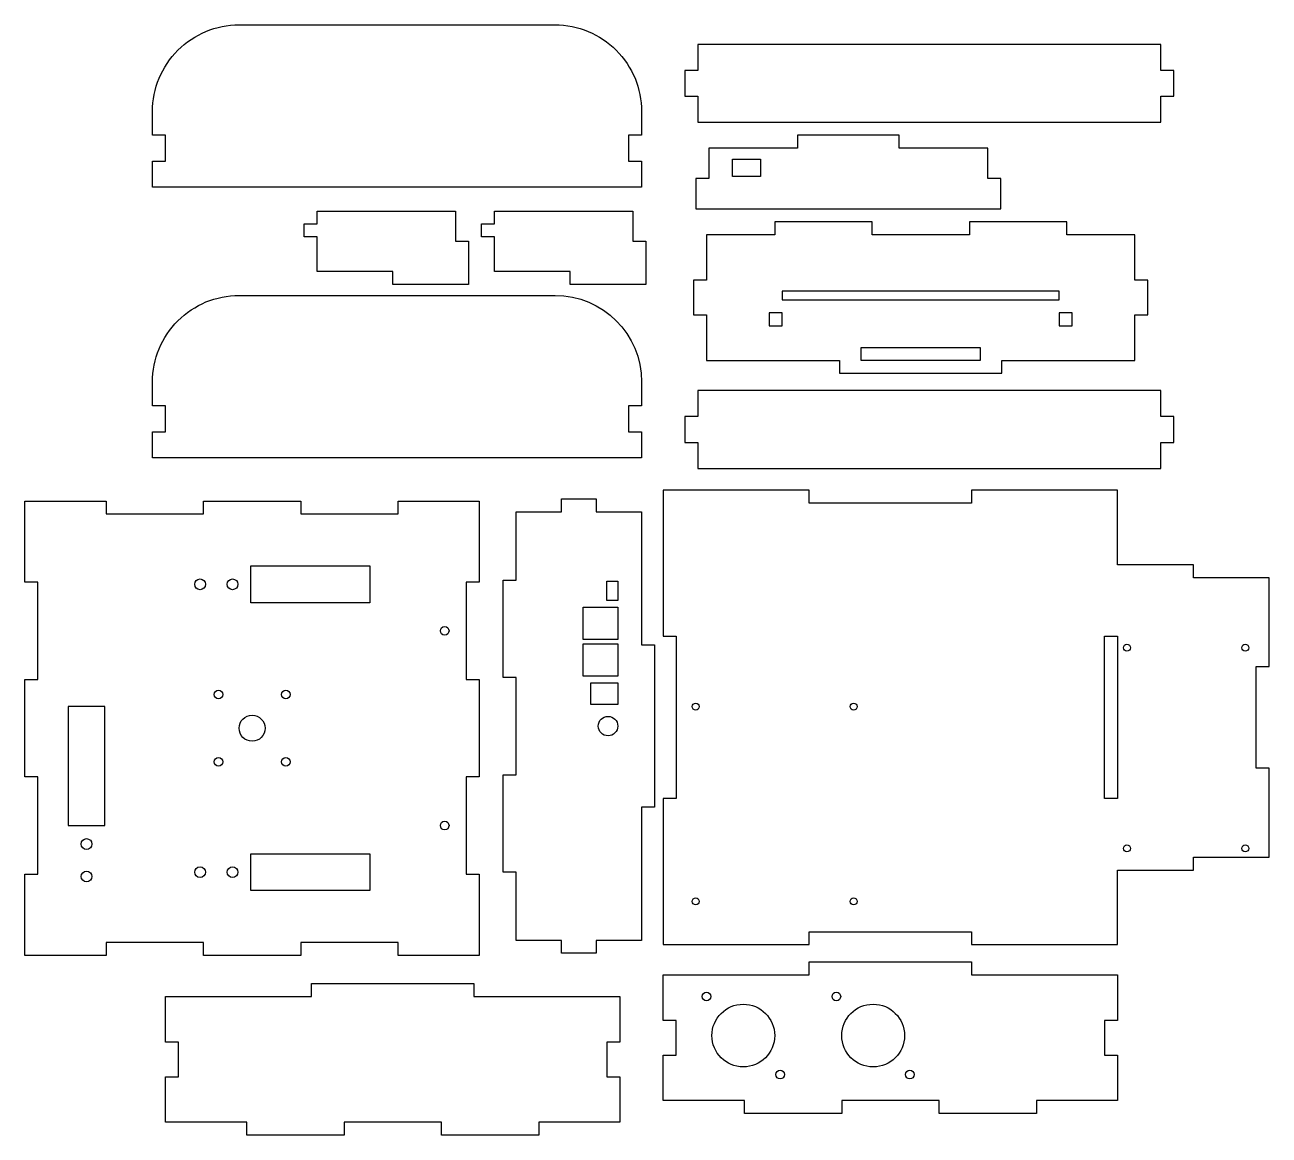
# Model space of a CAD drawing. Extents: x -295 to 280, y -298 to 215.
import ezdxf

# ---------------------------------------------------------------- set-up
doc = ezdxf.new("R2010")
doc.units = 0
doc.layers.get('0').update_dxf_attribs({"linetype": 'continuous'})

# ---------------------------------------------------------------- blocks, each defined once
blk = doc.blocks.new('SKETCH002')
at = {"color": 7}
for points in [[(0, 0), (0, -67.5), (6, -67.5), (6, -142.5), (0, -142.5), (0, -210), (67.5, -210), (67.5, -204), (142.5, -204), (142.5, -210), (210, -210), (210, -175.5), (245, -175.5), (245, -169.5), (280, -169.5), (280, -128.5), (274, -128.5), (274, -81.5), (280, -81.5), (280, -40.5), (245, -40.5), (245, -34.5), (210, -34.5), (210, 0), (142.5, 0), (142.5, -6), (67.5, -6), (67.5, 0)], [(204, -67.5), (210, -67.5), (210, -142.5), (204, -142.5)]]:
    blk.add_lwpolyline(points, close=True, dxfattribs=at)
for centre in [(214.3, -72.8), (269, -72.8), (15, -100), (88, -100), (214.3, -165.5), (269, -165.5), (15, -190), (88, -190)]:
    blk.add_circle(centre, 1.6, dxfattribs=at)
blk = doc.blocks.new('SKETCH003')
at = {"color": 7}
blk.add_lwpolyline([(0, -224), (67.5, -224), (67.5, -218), (142.5, -218), (142.5, -224), (210, -224), (210, -245), (204, -245), (204, -261), (210, -261), (210, -282), (172.5, -282), (172.5, -288), (127.5, -288), (127.5, -282), (82.5, -282), (82.5, -288), (37.5, -288), (37.5, -282), (0, -282), (0, -261), (6, -261), (6, -245), (0, -245)], close=True, dxfattribs=at)
for centre, radius in [((20, -233.94), 2), ((80, -233.94), 2), ((37, -252), 14.5), ((97, -252), 14.5), ((54, -270.06), 2), ((114, -270.06), 2)]:
    blk.add_circle(centre, radius, dxfattribs=at)
blk = doc.blocks.new('SKETCH005')
at = {"color": 7}
for points in [[(-10, -208), (-31, -208), (-31, -214), (-47, -214), (-47, -208), (-68, -208), (-68, -176.5), (-74, -176.5), (-74, -131.5), (-68, -131.5), (-68, -86.5), (-74, -86.5), (-74, -41.5), (-68, -41.5), (-68, -10), (-47, -10), (-47, -4), (-31, -4), (-31, -10), (-10, -10), (-10, -71.5), (-4, -71.5), (-4, -146.5), (-10, -146.5)], [(-26, -42), (-21, -42), (-21, -51), (-26, -51)], [(-37, -54), (-21, -54), (-21, -69), (-37, -69)], [(-37, -71), (-21, -71), (-21, -86), (-37, -86)], [(-33.5, -89), (-21, -89), (-21, -99), (-33.5, -99)]]:
    blk.add_lwpolyline(points, close=True, dxfattribs=at)
blk.add_circle((-25.5, -109), 4.5, dxfattribs=at)
blk = doc.blocks.new('SKETCH006')
at = {"color": 7}
for points in [[(-295, -5), (-257.5, -5), (-257.5, -11), (-212.5, -11), (-212.5, -5), (-167.5, -5), (-167.5, -11), (-122.5, -11), (-122.5, -5), (-85, -5), (-85, -42.5), (-91, -42.5), (-91, -87.5), (-85, -87.5), (-85, -132.5), (-91, -132.5), (-91, -177.5), (-85, -177.5), (-85, -215), (-122.5, -215), (-122.5, -209), (-167.5, -209), (-167.5, -215), (-212.5, -215), (-212.5, -209), (-257.5, -209), (-257.5, -215), (-295, -215), (-295, -177.5), (-289, -177.5), (-289, -132.5), (-295, -132.5), (-295, -87.5), (-289, -87.5), (-289, -42.5), (-295, -42.5)], [(-190.53, -35), (-135.53, -35), (-135.53, -52), (-190.53, -52)], [(-275, -155), (-258, -155), (-258, -100), (-275, -100)], [(-190.53, -168), (-135.53, -168), (-135.53, -185), (-190.53, -185)]]:
    blk.add_lwpolyline(points, close=True, dxfattribs=at)
for centre, radius in [((-214.03, -43.5), 2.5), ((-199.03, -43.5), 2.5), ((-101, -65), 2), ((-205.56, -94.44), 2), ((-174.44, -94.44), 2), ((-190, -110), 6), ((-205.56, -125.56), 2), ((-174.44, -125.56), 2), ((-101, -155), 2), ((-266.5, -163.5), 2.5), ((-266.5, -178.5), 2.5), ((-214.03, -176.5), 2.5), ((-199.03, -176.5), 2.5)]:
    blk.add_circle(centre, radius, dxfattribs=at)
blk = doc.blocks.new('SKETCH007')
at = {"color": 7}
for points in [[(20, 60), (81.5, 60), (81.5, 54), (156.5, 54), (156.5, 60), (218, 60), (218, 81), (224, 81), (224, 97), (218, 97), (218, 118), (186.5, 118), (186.5, 124), (141.5, 124), (141.5, 118), (96.5, 118), (96.5, 124), (51.5, 124), (51.5, 118), (20, 118), (20, 97), (14, 97), (14, 81), (20, 81)], [(55, 88), (183, 88), (183, 92), (55, 92)], [(55, 82), (49, 82), (49, 76), (55, 76)], [(189, 82), (183, 82), (183, 76), (189, 76)], [(91.5, 66), (146.5, 66), (146.5, 60), (91.5, 60)]]:
    blk.add_lwpolyline(points, close=True, dxfattribs=at)
blk = doc.blocks.new('SKETCH010')
at = {"color": 7}
for points in [[(15, 130), (156, 130), (156, 144), (150, 144), (150, 158), (109, 158), (109, 164), (62, 164), (62, 158), (21, 158), (21, 144), (15, 144)], [(32, 153), (45, 153), (45, 145), (32, 145)]]:
    blk.add_lwpolyline(points, close=True, dxfattribs=at)

msp = doc.modelspace()

# ---------------------------------------------------------------- linework, layer by layer
at = {"color": 7}
for points in [[(-236, 152), (-230, 152), (-230, 164), (-236, 164), (-236, 175, -0.414214), (-196, 215), (-50, 215, -0.414214), (-10, 175), (-10, 164), (-16, 164), (-16, 152), (-10, 152), (-10, 140), (-236, 140)], [(-236, 27), (-230, 27), (-230, 39), (-236, 39), (-236, 50, -0.414214), (-196, 90), (-50, 90, -0.414213), (-10, 50), (-10, 39), (-16, 39), (-16, 27), (-10, 27), (-10, 15), (-236, 15)]]:
    msp.add_lwpolyline(points, format="xyb", close=True, dxfattribs=at)
for points in [[(230, 182), (236, 182), (236, 194), (230, 194), (230, 206), (16, 206), (16, 194), (10, 194), (10, 182), (16, 182), (16, 170), (230, 170)], [(-90, 95), (-125, 95), (-125, 101), (-160, 101), (-160, 117), (-166, 117), (-166, 123), (-160, 123), (-160, 129), (-96, 129), (-96, 115), (-90, 115)], [(-43, 101), (-78, 101), (-78, 117), (-84, 117), (-84, 123), (-78, 123), (-78, 129), (-14, 129), (-14, 115), (-8, 115), (-8, 95), (-43, 95)], [(230, 22), (236, 22), (236, 34), (230, 34), (230, 46), (16, 46), (16, 34), (10, 34), (10, 22), (16, 22), (16, 10), (230, 10)], [(-230, -234), (-162.5, -234), (-162.5, -228), (-87.5, -228), (-87.5, -234), (-20, -234), (-20, -255), (-26, -255), (-26, -271), (-20, -271), (-20, -292), (-57.5, -292), (-57.5, -298), (-102.5, -298), (-102.5, -292), (-147.5, -292), (-147.5, -298), (-192.5, -298), (-192.5, -292), (-230, -292), (-230, -271), (-224, -271), (-224, -255), (-230, -255)]]:
    msp.add_lwpolyline(points, close=True, dxfattribs=at)

# ---------------------------------------------------------------- block references
for name in ['SKETCH010', 'SKETCH007', 'SKETCH002', 'SKETCH006', 'SKETCH005', 'SKETCH003']:
    msp.add_blockref(name, (0, 0), dxfattribs=at)

doc.saveas('drawing.dxf')
